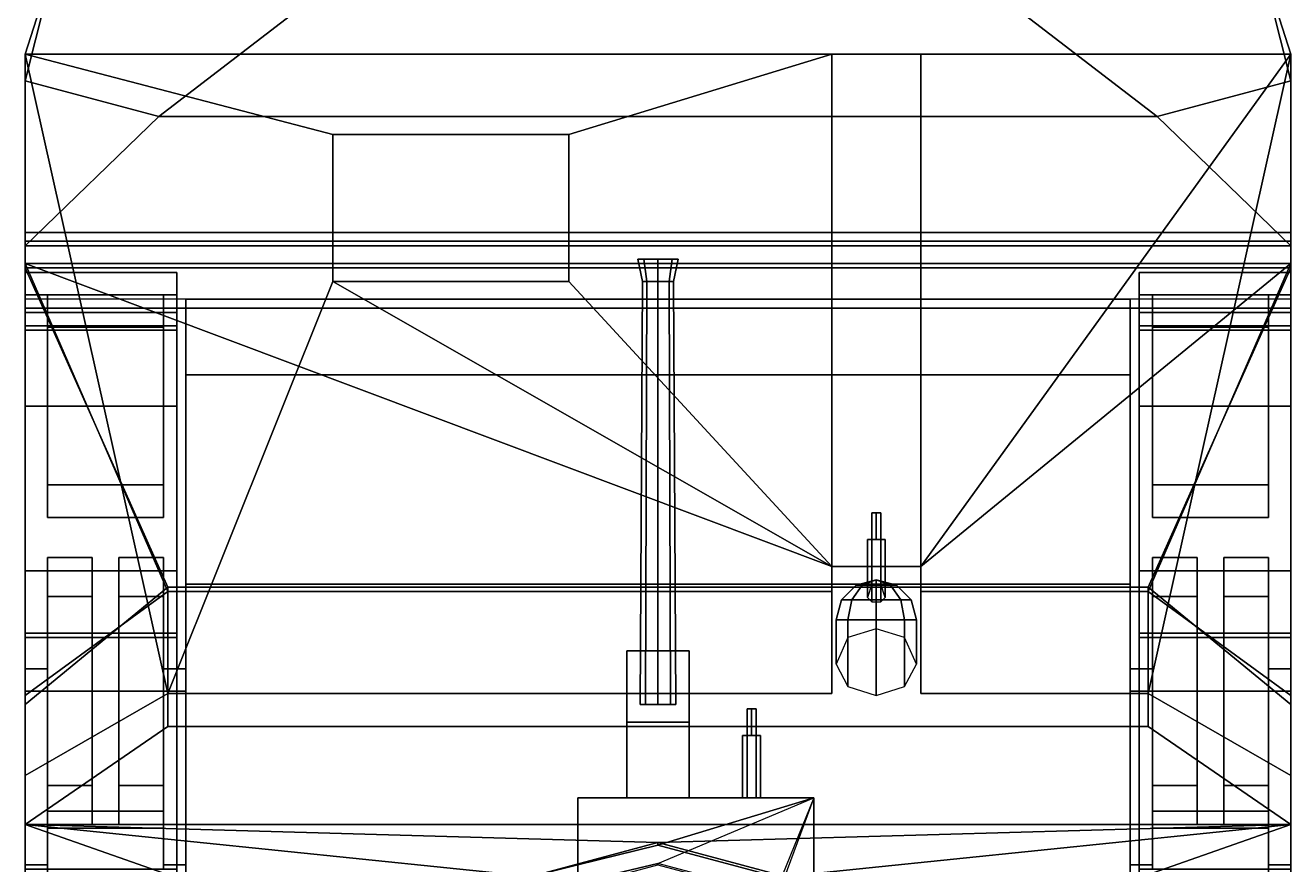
# Model space of a CAD drawing. Header units: millimetres. Extents: x -1.42 to 3, y -3.45 to 6.
# Drawn here: x -1.42 to 1.42, y 0.9 to 2.785 of the extents above; entities that cross this region are included whole.
import ezdxf

# ---------------------------------------------------------------- set-up
doc = ezdxf.new("R2010")
doc.units = ezdxf.units.MM
for name, color, linetype in [('barrel', 1, 'Continuous'), ('floats', 6, 'Continuous'), ('sleeve', 5, 'Continuous'), ('tracks', 3, 'Continuous'), ('turret', 2, 'Continuous'), ('wheels', 2, 'Continuous')]:
    doc.layers.add(name, color=color, linetype=linetype)

msp = doc.modelspace()

# ---------------------------------------------------------------- linework, layer by layer
for points in [[(-1.42, 2.17, 1.14), (-1.42, -2.39, 1.01), (-1.42, 1.26, 1.48), (-1.42, 2.24, 1.33)], [(1.42, 2.24, 1.33), (1.42, 2.17, 1.14), (-1.42, 2.17, 1.14), (-1.42, 2.24, 1.33)], [(1.1, 1.5233, 1.4397), (1.42, 2.24, 1.33), (-1.42, 2.24, 1.33), (-1.1, 1.5233, 1.4397)], [(-1.1, 1.5233, 1.4397), (-1.1, 1.5233, 1.4397), (-1.42, 2.24, 1.33), (-1.42, 1.26, 1.48)], [(1.1, 1.5233, 1.4397), (1.42, 1.26, 1.48), (1.42, 2.24, 1.33), (1.1, 1.5233, 1.4397)], [(1.42, 1.26, 1.48), (1.42, -2.39, 1.01), (1.42, 2.17, 1.14), (1.42, 2.24, 1.33)], [(-1.06, 2, 0.62), (-1.06, -1.08, 0.44), (-1.06, -2.39, 1.01), (-1.06, 2.17, 1.14)], [(1.06, 2.17, 1.14), (1.06, 2, 0.62), (-1.06, 2, 0.62), (-1.06, 2.17, 1.14)], [(1.06, -2.39, 1.01), (1.06, -1.08, 0.44), (1.06, 2, 0.62), (1.06, 2.17, 1.14)], [(1.06, 2, 0.62), (1.06, -1.08, 0.44), (-1.06, -1.08, 0.44), (-1.06, 2, 0.62)], [(-1.06, 1.53, 0.33), (-1.06, -0.92, 0.33), (-1.06, -1.08, 0.44), (-1.06, 2, 0.62)], [(-1.06, 2, 0.62), (-1.06, -1.08, 0.44), (1.06, -1.08, 0.44), (1.06, 2, 0.62)], [(1.06, 2, 0.62), (1.06, 1.53, 0.33), (-1.06, 1.53, 0.33), (-1.06, 2, 0.62)], [(1.06, -1.08, 0.44), (1.06, -0.92, 0.33), (1.06, 1.53, 0.33), (1.06, 2, 0.62)], [(-1.1, 1.21, 1.81), (-1.1, 1.5233, 1.4397), (-1.42, 1.26, 1.48), (-1.42, 0.99, 1.81)], [(1.1, 1.21, 1.81), (1.1, 1.5233, 1.4397), (-1.1, 1.5233, 1.4397), (-1.1, 1.21, 1.81)], [(1.06, 1.53, 0.33), (1.06, -0.92, 0.33), (-1.06, -0.92, 0.33), (-1.06, 1.53, 0.33)], [(1.42, 0.99, 1.81), (1.42, 1.26, 1.48), (1.1, 1.5233, 1.4397), (1.1, 1.21, 1.81)], [(0.4264, 1.45, 1.6936), (0.4, 1.45, 1.63), (0.4, 1.35, 1.63), (0.4264, 1.3, 1.6936)], [(0.4, 1.45, 1.63), (0.4264, 1.45, 1.5664), (0.4264, 1.41, 1.5664), (0.4, 1.35, 1.63)], [(0.49, 1.45, 1.72), (0.4264, 1.45, 1.6936), (0.4264, 1.3, 1.6936), (0.49, 1.28, 1.72)], [(0.4264, 1.45, 1.5664), (0.49, 1.45, 1.54), (0.49, 1.43, 1.54), (0.4264, 1.41, 1.5664)], [(0.5536, 1.45, 1.6936), (0.49, 1.45, 1.72), (0.49, 1.28, 1.72), (0.5536, 1.3, 1.6936)], [(0.49, 1.45, 1.54), (0.5536, 1.45, 1.5664), (0.5536, 1.41, 1.5664), (0.49, 1.43, 1.54)], [(0.58, 1.45, 1.63), (0.5536, 1.45, 1.6936), (0.5536, 1.3, 1.6936), (0.58, 1.35, 1.63)], [(0.5536, 1.45, 1.5664), (0.58, 1.45, 1.63), (0.58, 1.35, 1.63), (0.5536, 1.41, 1.5664)], [(-1.42, 1.34, 0.32), (-1.42, 1.29, 0.3), (-1.42, 1.29, 0.38), (-1.42, 1.34, 0.36)], [(-1.42, 1.34, 0.36), (-1.42, 1.29, 0.38), (-1.37, 1.29, 0.38), (-1.37, 1.34, 0.36)], [(-1.37, 1.34, 0.36), (-1.37, 1.34, 0.32), (-1.42, 1.34, 0.32), (-1.42, 1.34, 0.36)], [(-1.37, 1.34, 0.32), (-1.37, 1.29, 0.3), (-1.42, 1.29, 0.3), (-1.42, 1.34, 0.32)], [(-1.37, 1.29, 0.38), (-1.37, 1.29, 0.3), (-1.37, 1.34, 0.32), (-1.37, 1.34, 0.36)], [(-1.11, 1.34, 0.32), (-1.11, 1.29, 0.3), (-1.11, 1.29, 0.38), (-1.11, 1.34, 0.36)], [(-1.06, 1.34, 0.36), (-1.06, 1.34, 0.32), (-1.11, 1.34, 0.32), (-1.11, 1.34, 0.36)], [(-1.06, 1.34, 0.32), (-1.06, 1.29, 0.3), (-1.11, 1.29, 0.3), (-1.11, 1.34, 0.32)], [(-1.11, 1.34, 0.36), (-1.11, 1.29, 0.38), (-1.06, 1.29, 0.38), (-1.06, 1.34, 0.36)], [(-1.06, 1.29, 0.38), (-1.06, 1.29, 0.3), (-1.06, 1.34, 0.32), (-1.06, 1.34, 0.36)], [(1.06, 1.34, 0.32), (1.06, 1.29, 0.3), (1.06, 1.29, 0.38), (1.06, 1.34, 0.36)], [(1.11, 1.34, 0.36), (1.11, 1.34, 0.32), (1.06, 1.34, 0.32), (1.06, 1.34, 0.36)], [(1.11, 1.34, 0.32), (1.11, 1.29, 0.3), (1.06, 1.29, 0.3), (1.06, 1.34, 0.32)], [(1.06, 1.34, 0.36), (1.06, 1.29, 0.38), (1.11, 1.29, 0.38), (1.11, 1.34, 0.36)], [(1.11, 1.29, 0.38), (1.11, 1.29, 0.3), (1.11, 1.34, 0.32), (1.11, 1.34, 0.36)], [(1.42, 1.34, 0.36), (1.42, 1.34, 0.32), (1.37, 1.34, 0.32), (1.37, 1.34, 0.36)], [(1.37, 1.34, 0.32), (1.37, 1.29, 0.3), (1.37, 1.29, 0.38), (1.37, 1.34, 0.36)], [(1.42, 1.34, 0.32), (1.42, 1.29, 0.3), (1.37, 1.29, 0.3), (1.37, 1.34, 0.32)], [(1.37, 1.34, 0.36), (1.37, 1.29, 0.38), (1.42, 1.29, 0.38), (1.42, 1.34, 0.36)], [(1.42, 1.29, 0.38), (1.42, 1.29, 0.3), (1.42, 1.34, 0.32), (1.42, 1.34, 0.36)], [(-1.42, 1.29, 0.3), (-1.42, 0.9, 0.36), (-1.42, 0.9, 0.5), (-1.42, 1.29, 0.38)], [(-1.37, 1.29, 0.3), (-1.37, 0.9, 0.36), (-1.42, 0.9, 0.36), (-1.42, 1.29, 0.3)], [(-1.42, 1.29, 0.38), (-1.42, 0.9, 0.5), (-1.37, 0.9, 0.5), (-1.37, 1.29, 0.38)], [(-1.37, 0.9, 0.5), (-1.37, 0.9, 0.36), (-1.37, 1.29, 0.3), (-1.37, 1.29, 0.38)], [(-1.11, 1.29, 0.3), (-1.11, 0.9, 0.36), (-1.11, 0.9, 0.5), (-1.11, 1.29, 0.38)], [(-1.06, 1.29, 0.3), (-1.06, 0.9, 0.36), (-1.11, 0.9, 0.36), (-1.11, 1.29, 0.3)], [(-1.11, 1.29, 0.38), (-1.11, 0.9, 0.5), (-1.06, 0.9, 0.5), (-1.06, 1.29, 0.38)], [(-1.06, 0.9, 0.5), (-1.06, 0.9, 0.36), (-1.06, 1.29, 0.3), (-1.06, 1.29, 0.38)], [(1.06, 1.29, 0.3), (1.06, 0.9, 0.36), (1.06, 0.9, 0.5), (1.06, 1.29, 0.38)], [(1.11, 1.29, 0.3), (1.11, 0.9, 0.36), (1.06, 0.9, 0.36), (1.06, 1.29, 0.3)], [(1.06, 1.29, 0.38), (1.06, 0.9, 0.5), (1.11, 0.9, 0.5), (1.11, 1.29, 0.38)], [(1.11, 0.9, 0.5), (1.11, 0.9, 0.36), (1.11, 1.29, 0.3), (1.11, 1.29, 0.38)], [(1.42, 1.29, 0.3), (1.42, 0.9, 0.36), (1.37, 0.9, 0.36), (1.37, 1.29, 0.3)], [(1.37, 1.29, 0.3), (1.37, 0.9, 0.36), (1.37, 0.9, 0.5), (1.37, 1.29, 0.38)], [(1.37, 1.29, 0.38), (1.37, 0.9, 0.5), (1.42, 0.9, 0.5), (1.42, 1.29, 0.38)], [(1.42, 0.9, 0.5), (1.42, 0.9, 0.36), (1.42, 1.29, 0.3), (1.42, 1.29, 0.38)], [(-1.42, 1.26, 1.48), (-1.42, -2.39, 1.01), (-1.42, -0.89, 1.9), (-1.42, 0.99, 1.81)], [(1.42, -0.89, 1.9), (1.42, -2.39, 1.01), (1.42, 1.26, 1.48), (1.42, 0.99, 1.81)], [(-1.1, 1.21, 1.81), (-1.42, 0.99, 1.81), (1.42, 0.99, 1.81), (1.1, 1.21, 1.81)], [(-1.42, 0.99, 1.81), (0, 0.95, 1.8119), (0, 0.95, 1.8119), (1.42, 0.99, 1.81)], [(-1.42, 0.99, 1.81), (-0.285, 0.8736, 1.8156), (-0.285, 0.8736, 1.8156), (0, 0.95, 1.8119)], [(-1.42, 0.99, 1.81), (-0.4936, 0.665, 1.8274), (-0.4936, 0.665, 1.8274), (-0.285, 0.8736, 1.8156)], [(-1.42, 0.99, 1.81), (-1.42, -0.89, 1.9), (-0.57, 0.38, 1.8392), (-0.4936, 0.665, 1.8274)], [(1.42, 0.99, 1.81), (1.42, 0.99, 1.81), (0, 0.95, 1.8119), (0.285, 0.8736, 1.8156)], [(1.42, 0.99, 1.81), (1.42, 0.99, 1.81), (0.285, 0.8736, 1.8156), (0.4936, 0.665, 1.8274)], [(1.42, -0.89, 1.9), (1.42, 0.99, 1.81), (0.4936, 0.665, 1.8274), (0.57, 0.38, 1.8392)], [(0, 0.95, 1.8119), (-0.285, 0.8736, 1.8156), (-0.285, 0.8736, 1.87), (0, 0.95, 1.87)], [(0.285, 0.8736, 1.8156), (0, 0.95, 1.8119), (0, 0.95, 1.87), (0.285, 0.8736, 1.87)]]:
    msp.add_3dface(points)
at = {"layer": 'barrel'}
for points in [[(-0.0247, 2.21, 2.0653), (-0.035, 2.21, 2.09), (-0.045, 2.26, 2.09), (-0.0318, 2.26, 2.0582)], [(-0.035, 2.21, 2.09), (-0.0247, 2.21, 2.1147), (-0.0318, 2.26, 2.1218), (-0.045, 2.26, 2.09)], [(-0.0318, 2.26, 2.1218), (0, 2.26, 2.135), (0.0318, 2.26, 2.1218), (-0.045, 2.26, 2.09)], [(-0.045, 2.26, 2.09), (0.0318, 2.26, 2.1218), (0.045, 2.26, 2.09), (-0.0318, 2.26, 2.0582)], [(0, 2.21, 2.055), (-0.0247, 2.21, 2.0653), (-0.0318, 2.26, 2.0582), (0, 2.26, 2.045)], [(-0.0247, 2.21, 2.1147), (0, 2.21, 2.125), (0, 2.26, 2.135), (-0.0318, 2.26, 2.1218)], [(-0.0318, 2.26, 2.0582), (0.045, 2.26, 2.09), (0.0318, 2.26, 2.0582), (0, 2.26, 2.045)], [(0.0247, 2.21, 2.0653), (0, 2.21, 2.055), (0, 2.26, 2.045), (0.0318, 2.26, 2.0582)], [(0, 2.21, 2.125), (0.0247, 2.21, 2.1147), (0.0318, 2.26, 2.1218), (0, 2.26, 2.135)], [(0.035, 2.21, 2.09), (0.0247, 2.21, 2.0653), (0.0318, 2.26, 2.0582), (0.045, 2.26, 2.09)], [(0.0247, 2.21, 2.1147), (0.035, 2.21, 2.09), (0.045, 2.26, 2.09), (0.0318, 2.26, 2.1218)], [(-0.035, 2.21, 2.09), (-0.0247, 2.21, 2.0653), (-0.0283, 1.26, 2.0617), (-0.04, 1.26, 2.09)], [(-0.0247, 2.21, 2.1147), (-0.035, 2.21, 2.09), (-0.04, 1.26, 2.09), (-0.0283, 1.26, 2.1183)], [(-0.0247, 2.21, 2.0653), (0, 2.21, 2.055), (0, 1.26, 2.05), (-0.0283, 1.26, 2.0617)], [(0, 2.21, 2.125), (-0.0247, 2.21, 2.1147), (-0.0283, 1.26, 2.1183), (0, 1.26, 2.13)], [(0, 2.21, 2.055), (0.0247, 2.21, 2.0653), (0.0283, 1.26, 2.0617), (0, 1.26, 2.05)], [(0.0247, 2.21, 2.1147), (0, 2.21, 2.125), (0, 1.26, 2.13), (0.0283, 1.26, 2.1183)], [(0.0247, 2.21, 2.0653), (0.035, 2.21, 2.09), (0.04, 1.26, 2.09), (0.0283, 1.26, 2.0617)], [(0.035, 2.21, 2.09), (0.0247, 2.21, 2.1147), (0.0283, 1.26, 2.1183), (0.04, 1.26, 2.09)], [(0.5, 1.69, 1.68), (0.49, 1.69, 1.67), (0.48, 1.69, 1.68), (0.49, 1.69, 1.69)], [(0.48, 1.69, 1.68), (0.49, 1.69, 1.67), (0.49, 1.63, 1.67), (0.48, 1.63, 1.68)], [(0.49, 1.69, 1.69), (0.48, 1.69, 1.68), (0.48, 1.63, 1.68), (0.49, 1.63, 1.69)], [(0.49, 1.69, 1.67), (0.5, 1.69, 1.68), (0.5, 1.63, 1.68), (0.49, 1.63, 1.67)], [(0.5, 1.69, 1.68), (0.49, 1.69, 1.69), (0.49, 1.63, 1.69), (0.5, 1.63, 1.68)], [(0.51, 1.63, 1.68), (0.47, 1.63, 1.68), (0.48, 1.63, 1.6973), (0.5, 1.63, 1.6973)], [(0.48, 1.63, 1.6973), (0.47, 1.63, 1.68), (0.47, 1.5, 1.68), (0.48, 1.49, 1.6973)], [(0.5, 1.63, 1.6627), (0.48, 1.63, 1.6627), (0.47, 1.63, 1.68), (0.51, 1.63, 1.68)], [(0.47, 1.63, 1.68), (0.48, 1.63, 1.6627), (0.48, 1.53, 1.6627), (0.47, 1.5, 1.68)], [(0.48, 1.63, 1.6627), (0.5, 1.63, 1.6627), (0.5, 1.53, 1.6627), (0.48, 1.53, 1.6627)], [(0.5, 1.63, 1.6973), (0.48, 1.63, 1.6973), (0.48, 1.49, 1.6973), (0.5, 1.49, 1.6973)], [(0.51, 1.63, 1.68), (0.5, 1.63, 1.6973), (0.5, 1.49, 1.6973), (0.51, 1.5, 1.68)], [(0.5, 1.63, 1.6627), (0.51, 1.63, 1.68), (0.51, 1.5, 1.68), (0.5, 1.53, 1.6627)], [(0.49, 1.54, 1.63), (0.445, 1.5279, 1.63), (0.4582, 1.5279, 1.6618), (0.49, 1.54, 1.63)], [(0.49, 1.54, 1.63), (0.4582, 1.5279, 1.5982), (0.445, 1.5279, 1.63), (0.49, 1.54, 1.63)], [(0.49, 1.54, 1.63), (0.4582, 1.5279, 1.6618), (0.49, 1.5279, 1.675), (0.49, 1.54, 1.63)], [(0.49, 1.54, 1.63), (0.49, 1.5279, 1.585), (0.4582, 1.5279, 1.5982), (0.49, 1.54, 1.63)], [(0.49, 1.54, 1.63), (0.49, 1.5279, 1.675), (0.5218, 1.5279, 1.6618), (0.49, 1.54, 1.63)], [(0.49, 1.54, 1.63), (0.5218, 1.5279, 1.6618), (0.535, 1.5279, 1.63), (0.49, 1.54, 1.63)], [(0.49, 1.54, 1.63), (0.535, 1.5279, 1.63), (0.5218, 1.5279, 1.5982), (0.49, 1.54, 1.63)], [(0.49, 1.54, 1.63), (0.5218, 1.5279, 1.5982), (0.49, 1.5279, 1.585), (0.49, 1.54, 1.63)], [(0.445, 1.5279, 1.63), (0.4121, 1.495, 1.63), (0.4349, 1.495, 1.6851), (0.4582, 1.5279, 1.6618)], [(0.4582, 1.5279, 1.5982), (0.4349, 1.495, 1.5749), (0.4121, 1.495, 1.63), (0.445, 1.5279, 1.63)], [(0.4582, 1.5279, 1.6618), (0.4349, 1.495, 1.6851), (0.49, 1.495, 1.7079), (0.49, 1.5279, 1.675)], [(0.49, 1.5279, 1.585), (0.49, 1.495, 1.5521), (0.4349, 1.495, 1.5749), (0.4582, 1.5279, 1.5982)], [(0.49, 1.5279, 1.675), (0.49, 1.495, 1.7079), (0.5451, 1.495, 1.6851), (0.5218, 1.5279, 1.6618)], [(0.5218, 1.5279, 1.5982), (0.5451, 1.495, 1.5749), (0.49, 1.495, 1.5521), (0.49, 1.5279, 1.585)], [(0.5218, 1.5279, 1.6618), (0.5451, 1.495, 1.6851), (0.5679, 1.495, 1.63), (0.535, 1.5279, 1.63)], [(0.535, 1.5279, 1.63), (0.5679, 1.495, 1.63), (0.5451, 1.495, 1.5749), (0.5218, 1.5279, 1.5982)], [(0.4121, 1.495, 1.63), (0.4, 1.45, 1.63), (0.4264, 1.45, 1.6936), (0.4349, 1.495, 1.6851)], [(0.4349, 1.495, 1.5749), (0.4264, 1.45, 1.5664), (0.4, 1.45, 1.63), (0.4121, 1.495, 1.63)], [(0.4349, 1.495, 1.6851), (0.4264, 1.45, 1.6936), (0.49, 1.45, 1.72), (0.49, 1.495, 1.7079)], [(0.49, 1.495, 1.5521), (0.49, 1.45, 1.54), (0.4264, 1.45, 1.5664), (0.4349, 1.495, 1.5749)], [(0.49, 1.495, 1.7079), (0.49, 1.45, 1.72), (0.5536, 1.45, 1.6936), (0.5451, 1.495, 1.6851)], [(0.5451, 1.495, 1.5749), (0.5536, 1.45, 1.5664), (0.49, 1.45, 1.54), (0.49, 1.495, 1.5521)], [(0.5451, 1.495, 1.6851), (0.5536, 1.45, 1.6936), (0.58, 1.45, 1.63), (0.5679, 1.495, 1.63)], [(0.5679, 1.495, 1.63), (0.58, 1.45, 1.63), (0.5536, 1.45, 1.5664), (0.5451, 1.495, 1.5749)], [(0.21, 1.25, 2.02), (0.2, 1.25, 2.01), (0.2, 1.19, 2.01), (0.21, 1.19, 2.02)], [(0.2, 1.25, 2.01), (0.21, 1.25, 2), (0.21, 1.19, 2), (0.2, 1.19, 2.01)], [(0.22, 1.25, 2.01), (0.21, 1.25, 2), (0.2, 1.25, 2.01), (0.21, 1.25, 2.02)], [(0.22, 1.25, 2.01), (0.21, 1.25, 2.02), (0.21, 1.19, 2.02), (0.22, 1.19, 2.01)], [(0.21, 1.25, 2), (0.22, 1.25, 2.01), (0.22, 1.19, 2.01), (0.21, 1.19, 2)], [(0.2, 1.19, 2.0273), (0.19, 1.19, 2.01), (0.19, 1.05, 2.01), (0.2, 1.05, 2.0273)], [(0.19, 1.19, 2.01), (0.2, 1.19, 1.9927), (0.2, 1.05, 1.9927), (0.19, 1.05, 2.01)], [(0.23, 1.19, 2.01), (0.19, 1.19, 2.01), (0.2, 1.19, 2.0273), (0.22, 1.19, 2.0273)], [(0.22, 1.19, 1.9927), (0.2, 1.19, 1.9927), (0.19, 1.19, 2.01), (0.23, 1.19, 2.01)], [(0.22, 1.19, 2.0273), (0.2, 1.19, 2.0273), (0.2, 1.05, 2.0273), (0.22, 1.05, 2.0273)], [(0.2, 1.19, 1.9927), (0.22, 1.19, 1.9927), (0.22, 1.05, 1.9927), (0.2, 1.05, 1.9927)], [(0.23, 1.19, 2.01), (0.22, 1.19, 2.0273), (0.22, 1.05, 2.0273), (0.23, 1.05, 2.01)], [(0.22, 1.19, 1.9927), (0.23, 1.19, 2.01), (0.23, 1.05, 2.01), (0.22, 1.05, 1.9927)]]:
    msp.add_3dface(points, dxfattribs=at)
at = {"layer": 'floats'}
for points in [[(1.42, 2.72, 1.66), (1.35, 2.94, 1.65), (-1.35, 2.94, 1.65), (-1.42, 2.72, 1.66)], [(-1.35, 2.94, 1.65), (-1.35, 2.94, 1.22), (-1.42, 2.66, 1.26), (-1.42, 2.72, 1.66)], [(-1.35, 2.94, 1.22), (-0.77, 2.85, 0.65), (-1.12, 2.58, 0.61), (-1.42, 2.66, 1.26)], [(1.12, 2.58, 0.61), (0.77, 2.85, 0.65), (1.35, 2.94, 1.22), (1.42, 2.66, 1.26)], [(1.42, 2.66, 1.26), (1.35, 2.94, 1.22), (1.35, 2.94, 1.65), (1.42, 2.72, 1.66)], [(-1.12, 2.58, 0.61), (-0.77, 2.85, 0.65), (0.77, 2.85, 0.65), (1.12, 2.58, 0.61)], [(-1.42, 2.72, 1.66), (-1.42, 2.66, 1.26), (-1.42, 2.25, 1.33), (-1.42, 2.72, 1.66)], [(-1.42, 2.72, 1.66), (-1.42, 2.25, 1.33), (-1.42, 1.28, 1.49), (-1.42, 1.1, 1.73)], [(-1.42, 2.72, 1.66), (-1.42, 2.72, 1.66), (-1.42, 1.1, 1.73), (-1.1, 1.2844, 1.722)], [(-1.42, 2.72, 1.66), (-1.1, 1.2844, 1.722), (-0.73, 2.21, 1.682), (-0.73, 2.54, 1.6678)], [(-0.2, 2.54, 1.6678), (0.39, 2.72, 1.66), (-1.42, 2.72, 1.66), (-0.73, 2.54, 1.6678)], [(-0.2, 2.21, 1.682), (0.39, 1.57, 1.7097), (0.39, 2.72, 1.66), (-0.2, 2.54, 1.6678)], [(0.59, 1.57, 1.65), (0.59, 2.72, 1.66), (0.39, 2.72, 1.66), (0.39, 1.57, 1.65)], [(0.39, 1.57, 1.65), (0.39, 2.72, 1.66), (0.39, 2.72, 1.66), (0.39, 1.57, 1.7097)], [(1.1, 1.2844, 1.722), (1.42, 2.72, 1.66), (0.59, 1.57, 1.7097), (0.59, 1.2844, 1.722)], [(0.59, 1.57, 1.7097), (0.59, 2.72, 1.66), (0.59, 2.72, 1.66), (0.59, 1.57, 1.65)], [(0.59, 1.57, 1.7097), (1.42, 2.72, 1.66), (0.59, 2.72, 1.66), (0.59, 1.57, 1.7097)], [(1.42, 1.1, 1.73), (1.42, 2.72, 1.66), (1.42, 2.72, 1.66), (1.1, 1.2844, 1.722)], [(1.42, 2.25, 1.33), (1.42, 2.66, 1.26), (1.42, 2.72, 1.66)], [(1.42, 1.28, 1.49), (1.42, 2.25, 1.33), (1.42, 2.72, 1.66), (1.42, 1.1, 1.73)], [(-1.42, 2.66, 1.26), (-1.12, 2.58, 0.61), (-1.42, 2.29, 0.56), (-1.42, 2.32, 0.72)], [(-1.42, 2.66, 1.26), (-1.42, 2.25, 0.97), (-1.42, 2.15, 1.06), (-1.42, 2.25, 1.33)], [(-1.42, 2.66, 1.26), (-1.42, 2.3, 0.87), (-1.42, 2.25, 0.97), (-1.42, 2.66, 1.26)], [(-1.42, 2.66, 1.26), (-1.42, 2.32, 0.72), (-1.42, 2.3, 0.87), (-1.42, 2.66, 1.26)], [(1.42, 2.29, 0.56), (1.12, 2.58, 0.61), (1.42, 2.66, 1.26), (1.42, 2.32, 0.72)], [(1.42, 2.15, 1.06), (1.42, 2.25, 0.97), (1.42, 2.66, 1.26), (1.42, 2.25, 1.33)], [(1.42, 2.25, 0.97), (1.42, 2.3, 0.87), (1.42, 2.66, 1.26)], [(1.42, 2.3, 0.87), (1.42, 2.32, 0.72), (1.42, 2.66, 1.26)], [(-1.42, 2.29, 0.56), (-1.12, 2.58, 0.61), (1.12, 2.58, 0.61), (1.42, 2.29, 0.56)], [(-0.73, 2.54, 1.6678), (-0.73, 2.21, 1.682), (-0.73, 2.21, 1.7), (-0.73, 2.54, 1.69)], [(-0.2, 2.54, 1.69), (-0.2, 2.54, 1.6678), (-0.73, 2.54, 1.6678), (-0.73, 2.54, 1.69)], [(-0.73, 2.54, 1.69), (-0.73, 2.21, 1.7), (-0.2, 2.21, 1.7), (-0.2, 2.54, 1.69)], [(-0.2, 2.21, 1.7), (-0.2, 2.21, 1.682), (-0.2, 2.54, 1.6678), (-0.2, 2.54, 1.69)], [(-1.42, 2.32, 0.72), (-1.42, 2.29, 0.56), (1.42, 2.29, 0.56), (1.42, 2.32, 0.72)], [(-1.42, 2.3, 0.87), (-1.42, 2.32, 0.72), (1.42, 2.32, 0.72), (1.42, 2.3, 0.87)], [(-1.42, 2.25, 0.97), (-1.42, 2.3, 0.87), (1.42, 2.3, 0.87), (1.42, 2.25, 0.97)], [(0.39, 1.57, 1.4422), (-1.42, 2.25, 1.33), (1.42, 2.25, 1.33), (0.59, 1.57, 1.4422)], [(-1.42, 2.15, 1.06), (-1.42, 2.25, 0.97), (1.42, 2.25, 0.97), (1.42, 2.15, 1.06)], [(-1.42, 2.25, 1.33), (-1.42, 2.15, 1.06), (1.42, 2.15, 1.06), (1.42, 2.25, 1.33)], [(-1.42, 2.25, 1.33), (-1.1, 1.5133, 1.4515), (-1.42, 1.28, 1.49), (-1.42, 2.25, 1.33)], [(0.39, 1.57, 1.4422), (0.39, 1.5133, 1.4515), (-1.1, 1.5133, 1.4515), (-1.42, 2.25, 1.33)], [(1.42, 2.25, 1.33), (1.1, 1.5133, 1.4515), (0.59, 1.5133, 1.4515), (0.59, 1.57, 1.4422)], [(1.42, 2.25, 1.33), (1.42, 1.28, 1.49), (1.1, 1.5133, 1.4515), (1.42, 2.25, 1.33)], [(0.39, 1.2844, 1.722), (0.39, 1.57, 1.7097), (-0.73, 2.21, 1.682), (-1.1, 1.2844, 1.722)], [(-0.73, 2.21, 1.7), (-0.73, 2.21, 1.682), (-0.2, 2.21, 1.682), (-0.2, 2.21, 1.7)], [(-0.73, 2.21, 1.682), (0.39, 1.57, 1.7097), (0.39, 1.57, 1.7097), (-0.2, 2.21, 1.682)], [(0.59, 1.57, 1.4422), (0.59, 1.57, 1.65), (0.39, 1.57, 1.65), (0.39, 1.57, 1.4422)], [(0.39, 1.5133, 1.4515), (0.39, 1.57, 1.4422), (0.39, 1.57, 1.7097), (0.39, 1.2844, 1.722)], [(0.59, 1.2844, 1.722), (0.59, 1.57, 1.7097), (0.59, 1.57, 1.4422), (0.59, 1.5133, 1.4515)], [(-1.1, 1.5133, 1.4515), (-1.1, 1.2844, 1.722), (-1.42, 1.1, 1.73), (-1.42, 1.28, 1.49)], [(0.39, 1.5133, 1.4515), (0.39, 1.2844, 1.722), (-1.1, 1.2844, 1.722), (-1.1, 1.5133, 1.4515)], [(1.1, 1.5133, 1.4515), (1.1, 1.2844, 1.722), (0.59, 1.2844, 1.722), (0.59, 1.5133, 1.4515)], [(1.42, 1.28, 1.49), (1.42, 1.1, 1.73), (1.1, 1.2844, 1.722), (1.1, 1.5133, 1.4515)]]:
    msp.add_3dface(points, dxfattribs=at)
at = {"layer": 'sleeve'}
for points in [[(-0.07, 1.22, 2.16), (-0.07, 1.38, 2.05), (-0.07, 1.38, 1.98), (-0.07, 1.22, 2.16)], [(-0.07, 1.05, 1.98), (-0.07, 1.05, 2.16), (-0.07, 1.22, 2.16), (-0.07, 1.38, 1.98)], [(-0.07, 1.22, 2.16), (0.07, 1.22, 2.16), (0.07, 1.38, 2.05), (-0.07, 1.38, 2.05)], [(-0.07, 1.38, 1.98), (0.07, 1.38, 1.98), (0.07, 1.05, 1.98), (-0.07, 1.05, 1.98)], [(-0.07, 1.38, 2.05), (0.07, 1.38, 2.05), (0.07, 1.38, 1.98), (-0.07, 1.38, 1.98)], [(0.07, 1.38, 2.05), (0.07, 1.22, 2.16), (0.07, 1.22, 2.16), (0.07, 1.38, 1.98)], [(0.07, 1.05, 2.16), (0.07, 1.05, 1.98), (0.07, 1.38, 1.98), (0.07, 1.22, 2.16)], [(-0.07, 1.05, 2.16), (0.07, 1.05, 2.16), (0.07, 1.22, 2.16), (-0.07, 1.22, 2.16)]]:
    msp.add_3dface(points, dxfattribs=at)
at = {"layer": 'tracks'}
for points in [[(-1.08, 2.14, 0.94), (-1.08, 2.23, 0.72), (-1.42, 2.23, 0.72), (-1.42, 2.14, 0.94)], [(-1.42, 2.14, 0.94), (-1.42, 2.23, 0.72), (-1.42, 2.18, 0.72), (-1.42, 2.11, 0.9)], [(-1.08, 2.23, 0.72), (-1.08, 2.14, 0.5), (-1.42, 2.14, 0.5), (-1.42, 2.23, 0.72)], [(-1.42, 2.23, 0.72), (-1.42, 2.14, 0.5), (-1.42, 2.1, 0.53), (-1.42, 2.18, 0.72)], [(-1.08, 2.18, 0.72), (-1.08, 2.23, 0.72), (-1.08, 2.14, 0.94), (-1.08, 2.11, 0.9)], [(-1.08, 2.1, 0.53), (-1.08, 2.14, 0.5), (-1.08, 2.23, 0.72), (-1.08, 2.18, 0.72)], [(1.42, 2.23, 0.72), (1.42, 2.14, 0.5), (1.08, 2.14, 0.5), (1.08, 2.23, 0.72)], [(1.08, 2.23, 0.72), (1.08, 2.14, 0.5), (1.08, 2.1, 0.53), (1.08, 2.18, 0.72)], [(1.42, 2.14, 0.94), (1.42, 2.23, 0.72), (1.08, 2.23, 0.72), (1.08, 2.14, 0.94)], [(1.08, 2.14, 0.94), (1.08, 2.23, 0.72), (1.08, 2.18, 0.72), (1.08, 2.11, 0.9)], [(1.42, 2.1, 0.53), (1.42, 2.14, 0.5), (1.42, 2.23, 0.72), (1.42, 2.18, 0.72)], [(1.42, 2.18, 0.72), (1.42, 2.23, 0.72), (1.42, 2.14, 0.94), (1.42, 2.11, 0.9)], [(-1.42, 2.11, 0.9), (-1.42, 2.18, 0.72), (-1.08, 2.18, 0.72), (-1.08, 2.11, 0.9)], [(-1.42, 2.18, 0.72), (-1.42, 2.1, 0.53), (-1.08, 2.1, 0.53), (-1.08, 2.18, 0.72)], [(1.08, 2.18, 0.72), (1.08, 2.1, 0.53), (1.42, 2.1, 0.53), (1.42, 2.18, 0.72)], [(1.08, 2.11, 0.9), (1.08, 2.18, 0.72), (1.42, 2.18, 0.72), (1.42, 2.11, 0.9)], [(-1.08, 2.14, 0.5), (-1.08, 1.42, 0.03), (-1.42, 1.42, 0.03), (-1.42, 2.14, 0.5)], [(-1.42, 2.14, 0.5), (-1.42, 1.42, 0.03), (-1.42, 1.41, 0.08), (-1.42, 2.1, 0.53)], [(-1.42, 1.93, 1.03), (-1.42, 2.14, 0.94), (-1.42, 2.11, 0.9), (-1.42, 1.93, 0.97)], [(-1.08, 1.93, 1.03), (-1.08, 2.14, 0.94), (-1.42, 2.14, 0.94), (-1.42, 1.93, 1.03)], [(-1.08, 1.41, 0.08), (-1.08, 1.42, 0.03), (-1.08, 2.14, 0.5), (-1.08, 2.1, 0.53)], [(-1.08, 2.11, 0.9), (-1.08, 2.14, 0.94), (-1.08, 1.93, 1.03), (-1.08, 1.93, 0.97)], [(1.42, 2.14, 0.5), (1.42, 1.42, 0.03), (1.08, 1.42, 0.03), (1.08, 2.14, 0.5)], [(1.08, 2.14, 0.5), (1.08, 1.42, 0.03), (1.08, 1.41, 0.08), (1.08, 2.1, 0.53)], [(1.08, 1.93, 1.03), (1.08, 2.14, 0.94), (1.08, 2.11, 0.9), (1.08, 1.93, 0.97)], [(1.42, 1.93, 1.03), (1.42, 2.14, 0.94), (1.08, 2.14, 0.94), (1.08, 1.93, 1.03)], [(1.42, 1.41, 0.08), (1.42, 1.42, 0.03), (1.42, 2.14, 0.5), (1.42, 2.1, 0.53)], [(1.42, 2.11, 0.9), (1.42, 2.14, 0.94), (1.42, 1.93, 1.03), (1.42, 1.93, 0.97)], [(-1.42, 1.93, 0.97), (-1.42, 2.11, 0.9), (-1.08, 2.11, 0.9), (-1.08, 1.93, 0.97)], [(1.08, 1.93, 0.97), (1.08, 2.11, 0.9), (1.42, 2.11, 0.9), (1.42, 1.93, 0.97)], [(-1.42, 2.1, 0.53), (-1.42, 1.41, 0.08), (-1.08, 1.41, 0.08), (-1.08, 2.1, 0.53)], [(1.08, 2.1, 0.53), (1.08, 1.41, 0.08), (1.42, 1.41, 0.08), (1.42, 2.1, 0.53)], [(-1.08, 1.56, 1.03), (-1.08, 1.93, 1.03), (-1.42, 1.93, 1.03), (-1.42, 1.56, 1.03)], [(-1.42, 1.56, 1.03), (-1.42, 1.93, 1.03), (-1.42, 1.93, 0.97), (-1.42, 1.56, 0.97)], [(-1.42, 1.56, 0.97), (-1.42, 1.93, 0.97), (-1.08, 1.93, 0.97), (-1.08, 1.56, 0.97)], [(-1.08, 1.93, 0.97), (-1.08, 1.93, 1.03), (-1.08, 1.56, 1.03), (-1.08, 1.56, 0.97)], [(1.42, 1.56, 1.03), (1.42, 1.93, 1.03), (1.08, 1.93, 1.03), (1.08, 1.56, 1.03)], [(1.08, 1.56, 1.03), (1.08, 1.93, 1.03), (1.08, 1.93, 0.97), (1.08, 1.56, 0.97)], [(1.08, 1.56, 0.97), (1.08, 1.93, 0.97), (1.42, 1.93, 0.97), (1.42, 1.56, 0.97)], [(1.42, 1.93, 0.97), (1.42, 1.93, 1.03), (1.42, 1.56, 1.03), (1.42, 1.56, 0.97)], [(-1.08, 0.89, 1), (-1.08, 1.56, 1.03), (-1.42, 1.56, 1.03), (-1.42, 0.89, 1)], [(-1.42, 0.89, 1), (-1.42, 1.56, 1.03), (-1.42, 1.56, 0.97), (-1.42, 0.89, 0.94)], [(-1.42, 0.89, 0.94), (-1.42, 1.56, 0.97), (-1.08, 1.56, 0.97), (-1.08, 0.89, 0.94)], [(-1.08, 1.56, 0.97), (-1.08, 1.56, 1.03), (-1.08, 0.89, 1), (-1.08, 0.89, 0.94)], [(1.08, 0.89, 1), (1.08, 1.56, 1.03), (1.08, 1.56, 0.97), (1.08, 0.89, 0.94)], [(1.42, 0.89, 1), (1.42, 1.56, 1.03), (1.08, 1.56, 1.03), (1.08, 0.89, 1)], [(1.08, 0.89, 0.94), (1.08, 1.56, 0.97), (1.42, 1.56, 0.97), (1.42, 0.89, 0.94)], [(1.42, 1.56, 0.97), (1.42, 1.56, 1.03), (1.42, 0.89, 1), (1.42, 0.89, 0.94)], [(-1.42, 1.42, 0.03), (-1.42, 1.29), (-1.42, 1.29, 0.05), (-1.42, 1.41, 0.08)], [(-1.08, 1.42, 0.03), (-1.08, 1.29), (-1.42, 1.29), (-1.42, 1.42, 0.03)], [(-1.42, 1.41, 0.08), (-1.42, 1.29, 0.05), (-1.08, 1.29, 0.05), (-1.08, 1.41, 0.08)], [(-1.08, 1.29, 0.05), (-1.08, 1.29), (-1.08, 1.42, 0.03), (-1.08, 1.41, 0.08)], [(1.08, 1.42, 0.03), (1.08, 1.29), (1.08, 1.29, 0.05), (1.08, 1.41, 0.08)], [(1.42, 1.42, 0.03), (1.42, 1.29), (1.08, 1.29), (1.08, 1.42, 0.03)], [(1.08, 1.41, 0.08), (1.08, 1.29, 0.05), (1.42, 1.29, 0.05), (1.42, 1.41, 0.08)], [(1.42, 1.29, 0.05), (1.42, 1.29), (1.42, 1.42, 0.03), (1.42, 1.41, 0.08)], [(-1.08, 1.29), (-1.08, -1.94), (-1.42, -1.94), (-1.42, 1.29)], [(-1.42, 1.29), (-1.42, -1.94), (-1.42, -1.94, 0.05), (-1.42, 1.29, 0.05)], [(-1.42, 1.29, 0.05), (-1.42, -1.94, 0.05), (-1.08, -1.94, 0.05), (-1.08, 1.29, 0.05)], [(-1.08, -1.94, 0.05), (-1.08, -1.94), (-1.08, 1.29), (-1.08, 1.29, 0.05)], [(1.08, 1.29), (1.08, -1.94), (1.08, -1.94, 0.05), (1.08, 1.29, 0.05)], [(1.42, 1.29), (1.42, -1.94), (1.08, -1.94), (1.08, 1.29)], [(1.08, 1.29, 0.05), (1.08, -1.94, 0.05), (1.42, -1.94, 0.05), (1.42, 1.29, 0.05)], [(1.42, -1.94, 0.05), (1.42, -1.94), (1.42, 1.29), (1.42, 1.29, 0.05)]]:
    msp.add_3dface(points, dxfattribs=at)
at = {"layer": 'turret'}
for points in [[(0.35, 1.05, 1.91), (0, 0.9441, 1.91), (-0.18, 0.9, 1.91), (-0.18, 1.05, 1.91)], [(-0.18, 0.86, 2.19), (0, 0.9029, 2.19), (0.35, 1.05, 2.19), (-0.18, 1.05, 2.19)], [(-0.18, 1.05, 2.19), (0.35, 1.05, 2.19), (0.35, 1.05, 1.91), (-0.18, 1.05, 1.91)], [(-0.18, 1.05, 1.91), (-0.18, 0.9, 1.91), (-0.18, 0.86, 2.19), (-0.18, 1.05, 2.19)], [(0.35, 1.05, 1.91), (0.2821, 0.8685, 1.91), (0, 0.9441, 1.91), (0.35, 1.05, 1.91)], [(0.2615, 0.8329, 2.19), (0.35, 0.75, 2.19), (0.35, 1.05, 2.19)], [(0.35, 1.05, 2.19), (0.35, 0.75, 2.19), (0.35, 0.81, 1.91), (0.35, 1.05, 1.91)], [(0, 0.95, 1.87), (-0.285, 0.8736, 1.87), (-0.18, 0.9, 1.91), (0, 0.9441, 1.91)], [(0.285, 0.8736, 1.87), (0, 0.95, 1.87), (0, 0.9441, 1.91), (0.2821, 0.8685, 1.91)], [(0, 0.9029, 2.19), (-0.18, 0.86, 2.19), (-0.26, 0.8303, 2.21), (0, 0.9, 2.21)], [(0.2615, 0.8329, 2.19), (0, 0.9029, 2.19), (0, 0.9, 2.21), (0.26, 0.8303, 2.21)]]:
    msp.add_3dface(points, dxfattribs=at)
at = {"layer": 'wheels'}
for points in [[(-1.11, 2.1068, 0.8968), (-1.11, 2.18, 0.72), (-1.37, 2.18, 0.72), (-1.37, 2.1068, 0.8968)], [(-1.11, 2.18, 0.72), (-1.11, 2.1068, 0.5432), (-1.37, 2.1068, 0.5432), (-1.37, 2.18, 0.72)], [(-1.37, 1.93, 0.97), (-1.37, 2.1068, 0.8968), (-1.37, 2.18, 0.72), (-1.37, 1.7532, 0.8968)], [(-1.37, 1.7532, 0.8968), (-1.37, 2.18, 0.72), (-1.37, 2.1068, 0.5432), (-1.37, 1.68, 0.72)], [(-1.11, 2.1068, 0.8968), (-1.11, 1.68, 0.72), (-1.11, 1.7532, 0.5432), (-1.11, 2.18, 0.72)], [(-1.11, 2.18, 0.72), (-1.11, 1.7532, 0.5432), (-1.11, 1.93, 0.47), (-1.11, 2.1068, 0.5432)], [(1.11, 1.7532, 0.8968), (1.11, 2.18, 0.72), (1.11, 2.1068, 0.5432), (1.11, 1.68, 0.72)], [(1.11, 1.93, 0.97), (1.11, 2.1068, 0.8968), (1.11, 2.18, 0.72), (1.11, 1.7532, 0.8968)], [(1.37, 2.1068, 0.8968), (1.37, 2.18, 0.72), (1.11, 2.18, 0.72), (1.11, 2.1068, 0.8968)], [(1.37, 2.18, 0.72), (1.37, 2.1068, 0.5432), (1.11, 2.1068, 0.5432), (1.11, 2.18, 0.72)], [(1.37, 2.1068, 0.8968), (1.37, 1.68, 0.72), (1.37, 1.7532, 0.5432), (1.37, 2.18, 0.72)], [(1.37, 2.18, 0.72), (1.37, 1.7532, 0.5432), (1.37, 1.93, 0.47), (1.37, 2.1068, 0.5432)], [(-1.11, 1.93, 0.97), (-1.11, 2.1068, 0.8968), (-1.37, 2.1068, 0.8968), (-1.37, 1.93, 0.97)], [(-1.11, 2.1068, 0.5432), (-1.11, 1.93, 0.47), (-1.37, 1.93, 0.47), (-1.37, 2.1068, 0.5432)], [(-1.37, 1.68, 0.72), (-1.37, 2.1068, 0.5432), (-1.37, 1.93, 0.47), (-1.37, 1.7532, 0.5432)], [(-1.11, 1.93, 0.97), (-1.11, 1.7532, 0.8968), (-1.11, 1.68, 0.72), (-1.11, 2.1068, 0.8968)], [(1.11, 1.68, 0.72), (1.11, 2.1068, 0.5432), (1.11, 1.93, 0.47), (1.11, 1.7532, 0.5432)], [(1.37, 2.1068, 0.5432), (1.37, 1.93, 0.47), (1.11, 1.93, 0.47), (1.11, 2.1068, 0.5432)], [(1.37, 1.93, 0.97), (1.37, 2.1068, 0.8968), (1.11, 2.1068, 0.8968), (1.11, 1.93, 0.97)], [(1.37, 1.93, 0.97), (1.37, 1.7532, 0.8968), (1.37, 1.68, 0.72), (1.37, 2.1068, 0.8968)], [(-1.11, 1.7532, 0.8968), (-1.11, 1.93, 0.97), (-1.37, 1.93, 0.97), (-1.37, 1.7532, 0.8968)], [(-1.11, 1.93, 0.47), (-1.11, 1.7532, 0.5432), (-1.37, 1.7532, 0.5432), (-1.37, 1.93, 0.47)], [(1.37, 1.93, 0.47), (1.37, 1.7532, 0.5432), (1.11, 1.7532, 0.5432), (1.11, 1.93, 0.47)], [(1.37, 1.7532, 0.8968), (1.37, 1.93, 0.97), (1.11, 1.93, 0.97), (1.11, 1.7532, 0.8968)], [(-1.11, 1.68, 0.72), (-1.11, 1.7532, 0.8968), (-1.37, 1.7532, 0.8968), (-1.37, 1.68, 0.72)], [(-1.11, 1.7532, 0.5432), (-1.11, 1.68, 0.72), (-1.37, 1.68, 0.72), (-1.37, 1.7532, 0.5432)], [(1.37, 1.68, 0.72), (1.37, 1.7532, 0.8968), (1.11, 1.7532, 0.8968), (1.11, 1.68, 0.72)], [(1.37, 1.7532, 0.5432), (1.37, 1.68, 0.72), (1.11, 1.68, 0.72), (1.11, 1.7532, 0.5432)], [(-1.27, 1.5021, 0.5421), (-1.27, 1.59, 0.33), (-1.37, 1.59, 0.33), (-1.37, 1.5021, 0.5421)], [(-1.27, 1.59, 0.33), (-1.27, 1.5021, 0.1179), (-1.37, 1.5021, 0.1179), (-1.37, 1.59, 0.33)], [(-1.37, 1.29, 0.63), (-1.37, 1.5021, 0.5421), (-1.37, 1.59, 0.33), (-1.37, 1.0779, 0.5421)], [(-1.37, 1.0779, 0.5421), (-1.37, 1.59, 0.33), (-1.37, 1.5021, 0.1179), (-1.37, 0.99, 0.33)], [(-1.27, 1.5021, 0.5421), (-1.27, 0.99, 0.33), (-1.27, 1.0779, 0.1179), (-1.27, 1.59, 0.33)], [(-1.27, 1.59, 0.33), (-1.27, 1.0779, 0.1179), (-1.27, 1.29, 0.03), (-1.27, 1.5021, 0.1179)], [(-1.21, 1.0779, 0.5421), (-1.21, 1.59, 0.33), (-1.21, 1.5021, 0.1179), (-1.21, 0.99, 0.33)], [(-1.21, 1.29, 0.63), (-1.21, 1.5021, 0.5421), (-1.21, 1.59, 0.33), (-1.21, 1.0779, 0.5421)], [(-1.11, 1.5021, 0.5421), (-1.11, 1.59, 0.33), (-1.21, 1.59, 0.33), (-1.21, 1.5021, 0.5421)], [(-1.11, 1.59, 0.33), (-1.11, 1.5021, 0.1179), (-1.21, 1.5021, 0.1179), (-1.21, 1.59, 0.33)], [(-1.11, 1.5021, 0.5421), (-1.11, 0.99, 0.33), (-1.11, 1.0779, 0.1179), (-1.11, 1.59, 0.33)], [(-1.11, 1.59, 0.33), (-1.11, 1.0779, 0.1179), (-1.11, 1.29, 0.03), (-1.11, 1.5021, 0.1179)], [(1.11, 1.0779, 0.5421), (1.11, 1.59, 0.33), (1.11, 1.5021, 0.1179), (1.11, 0.99, 0.33)], [(1.11, 1.29, 0.63), (1.11, 1.5021, 0.5421), (1.11, 1.59, 0.33), (1.11, 1.0779, 0.5421)], [(1.21, 1.5021, 0.5421), (1.21, 1.59, 0.33), (1.11, 1.59, 0.33), (1.11, 1.5021, 0.5421)], [(1.21, 1.59, 0.33), (1.21, 1.5021, 0.1179), (1.11, 1.5021, 0.1179), (1.11, 1.59, 0.33)], [(1.21, 1.5021, 0.5421), (1.21, 0.99, 0.33), (1.21, 1.0779, 0.1179), (1.21, 1.59, 0.33)], [(1.21, 1.59, 0.33), (1.21, 1.0779, 0.1179), (1.21, 1.29, 0.03), (1.21, 1.5021, 0.1179)], [(1.37, 1.5021, 0.5421), (1.37, 1.59, 0.33), (1.27, 1.59, 0.33), (1.27, 1.5021, 0.5421)], [(1.27, 1.29, 0.63), (1.27, 1.5021, 0.5421), (1.27, 1.59, 0.33), (1.27, 1.0779, 0.5421)], [(1.27, 1.0779, 0.5421), (1.27, 1.59, 0.33), (1.27, 1.5021, 0.1179), (1.27, 0.99, 0.33)], [(1.37, 1.59, 0.33), (1.37, 1.5021, 0.1179), (1.27, 1.5021, 0.1179), (1.27, 1.59, 0.33)], [(1.37, 1.5021, 0.5421), (1.37, 0.99, 0.33), (1.37, 1.0779, 0.1179), (1.37, 1.59, 0.33)], [(1.37, 1.59, 0.33), (1.37, 1.0779, 0.1179), (1.37, 1.29, 0.03), (1.37, 1.5021, 0.1179)], [(-1.27, 1.29, 0.63), (-1.27, 1.5021, 0.5421), (-1.37, 1.5021, 0.5421), (-1.37, 1.29, 0.63)], [(-1.27, 1.5021, 0.1179), (-1.27, 1.29, 0.03), (-1.37, 1.29, 0.03), (-1.37, 1.5021, 0.1179)], [(-1.37, 0.99, 0.33), (-1.37, 1.5021, 0.1179), (-1.37, 1.29, 0.03), (-1.37, 1.0779, 0.1179)], [(-1.27, 1.29, 0.63), (-1.27, 1.0779, 0.5421), (-1.27, 0.99, 0.33), (-1.27, 1.5021, 0.5421)], [(-1.21, 0.99, 0.33), (-1.21, 1.5021, 0.1179), (-1.21, 1.29, 0.03), (-1.21, 1.0779, 0.1179)], [(-1.11, 1.5021, 0.1179), (-1.11, 1.29, 0.03), (-1.21, 1.29, 0.03), (-1.21, 1.5021, 0.1179)], [(-1.11, 1.29, 0.63), (-1.11, 1.5021, 0.5421), (-1.21, 1.5021, 0.5421), (-1.21, 1.29, 0.63)], [(-1.11, 1.29, 0.63), (-1.11, 1.0779, 0.5421), (-1.11, 0.99, 0.33), (-1.11, 1.5021, 0.5421)], [(1.11, 0.99, 0.33), (1.11, 1.5021, 0.1179), (1.11, 1.29, 0.03), (1.11, 1.0779, 0.1179)], [(1.21, 1.5021, 0.1179), (1.21, 1.29, 0.03), (1.11, 1.29, 0.03), (1.11, 1.5021, 0.1179)], [(1.21, 1.29, 0.63), (1.21, 1.5021, 0.5421), (1.11, 1.5021, 0.5421), (1.11, 1.29, 0.63)], [(1.21, 1.29, 0.63), (1.21, 1.0779, 0.5421), (1.21, 0.99, 0.33), (1.21, 1.5021, 0.5421)], [(1.27, 0.99, 0.33), (1.27, 1.5021, 0.1179), (1.27, 1.29, 0.03), (1.27, 1.0779, 0.1179)], [(1.37, 1.5021, 0.1179), (1.37, 1.29, 0.03), (1.27, 1.29, 0.03), (1.27, 1.5021, 0.1179)], [(1.37, 1.29, 0.63), (1.37, 1.5021, 0.5421), (1.27, 1.5021, 0.5421), (1.27, 1.29, 0.63)], [(1.37, 1.29, 0.63), (1.37, 1.0779, 0.5421), (1.37, 0.99, 0.33), (1.37, 1.5021, 0.5421)], [(-1.27, 1.0779, 0.5421), (-1.27, 1.29, 0.63), (-1.37, 1.29, 0.63), (-1.37, 1.0779, 0.5421)], [(-1.27, 1.29, 0.03), (-1.27, 1.0779, 0.1179), (-1.37, 1.0779, 0.1179), (-1.37, 1.29, 0.03)], [(-1.11, 1.29, 0.03), (-1.11, 1.0779, 0.1179), (-1.21, 1.0779, 0.1179), (-1.21, 1.29, 0.03)], [(-1.11, 1.0779, 0.5421), (-1.11, 1.29, 0.63), (-1.21, 1.29, 0.63), (-1.21, 1.0779, 0.5421)], [(1.21, 1.29, 0.03), (1.21, 1.0779, 0.1179), (1.11, 1.0779, 0.1179), (1.11, 1.29, 0.03)], [(1.21, 1.0779, 0.5421), (1.21, 1.29, 0.63), (1.11, 1.29, 0.63), (1.11, 1.0779, 0.5421)], [(1.37, 1.29, 0.03), (1.37, 1.0779, 0.1179), (1.27, 1.0779, 0.1179), (1.27, 1.29, 0.03)], [(1.37, 1.0779, 0.5421), (1.37, 1.29, 0.63), (1.27, 1.29, 0.63), (1.27, 1.0779, 0.5421)], [(-1.27, 0.99, 0.33), (-1.27, 1.0779, 0.5421), (-1.37, 1.0779, 0.5421), (-1.37, 0.99, 0.33)], [(-1.27, 1.0779, 0.1179), (-1.27, 0.99, 0.33), (-1.37, 0.99, 0.33), (-1.37, 1.0779, 0.1179)], [(-1.11, 0.99, 0.33), (-1.11, 1.0779, 0.5421), (-1.21, 1.0779, 0.5421), (-1.21, 0.99, 0.33)], [(-1.11, 1.0779, 0.1179), (-1.11, 0.99, 0.33), (-1.21, 0.99, 0.33), (-1.21, 1.0779, 0.1179)], [(1.21, 0.99, 0.33), (1.21, 1.0779, 0.5421), (1.11, 1.0779, 0.5421), (1.11, 0.99, 0.33)], [(1.21, 1.0779, 0.1179), (1.21, 0.99, 0.33), (1.11, 0.99, 0.33), (1.11, 1.0779, 0.1179)], [(1.37, 0.99, 0.33), (1.37, 1.0779, 0.5421), (1.27, 1.0779, 0.5421), (1.27, 0.99, 0.33)], [(1.37, 1.0779, 0.1179), (1.37, 0.99, 0.33), (1.27, 0.99, 0.33), (1.27, 1.0779, 0.1179)], [(-1.11, 0.9819, 0.9019), (-1.11, 1.02, 0.81), (-1.37, 1.02, 0.81), (-1.37, 0.9819, 0.9019)], [(-1.11, 1.02, 0.81), (-1.11, 0.9819, 0.7181), (-1.37, 0.9819, 0.7181), (-1.37, 1.02, 0.81)], [(-1.37, 0.89, 0.94), (-1.37, 0.9819, 0.9019), (-1.37, 1.02, 0.81), (-1.37, 0.7981, 0.9019)], [(-1.37, 0.7981, 0.9019), (-1.37, 1.02, 0.81), (-1.37, 0.9819, 0.7181), (-1.37, 0.76, 0.81)], [(1.37, 1.02, 0.81), (1.37, 0.9819, 0.7181), (1.11, 0.9819, 0.7181), (1.11, 1.02, 0.81)], [(1.37, 0.9819, 0.9019), (1.37, 1.02, 0.81), (1.11, 1.02, 0.81), (1.11, 0.9819, 0.9019)], [(1.37, 0.7981, 0.9019), (1.37, 1.02, 0.81), (1.37, 0.9819, 0.9019), (1.37, 0.89, 0.94)], [(1.37, 0.76, 0.81), (1.37, 0.9819, 0.7181), (1.37, 1.02, 0.81), (1.37, 0.7981, 0.9019)], [(-1.11, 0.89, 0.94), (-1.11, 0.9819, 0.9019), (-1.37, 0.9819, 0.9019), (-1.37, 0.89, 0.94)], [(-1.11, 0.9819, 0.7181), (-1.11, 0.89, 0.68), (-1.37, 0.89, 0.68), (-1.37, 0.9819, 0.7181)], [(-1.37, 0.76, 0.81), (-1.37, 0.9819, 0.7181), (-1.37, 0.89, 0.68), (-1.37, 0.7981, 0.7181)], [(1.37, 0.9819, 0.7181), (1.37, 0.89, 0.68), (1.11, 0.89, 0.68), (1.11, 0.9819, 0.7181)], [(1.37, 0.89, 0.94), (1.37, 0.9819, 0.9019), (1.11, 0.9819, 0.9019), (1.11, 0.89, 0.94)], [(1.37, 0.7981, 0.7181), (1.37, 0.89, 0.68), (1.37, 0.9819, 0.7181), (1.37, 0.76, 0.81)]]:
    msp.add_3dface(points, dxfattribs=at)

doc.saveas('drawing.dxf')
